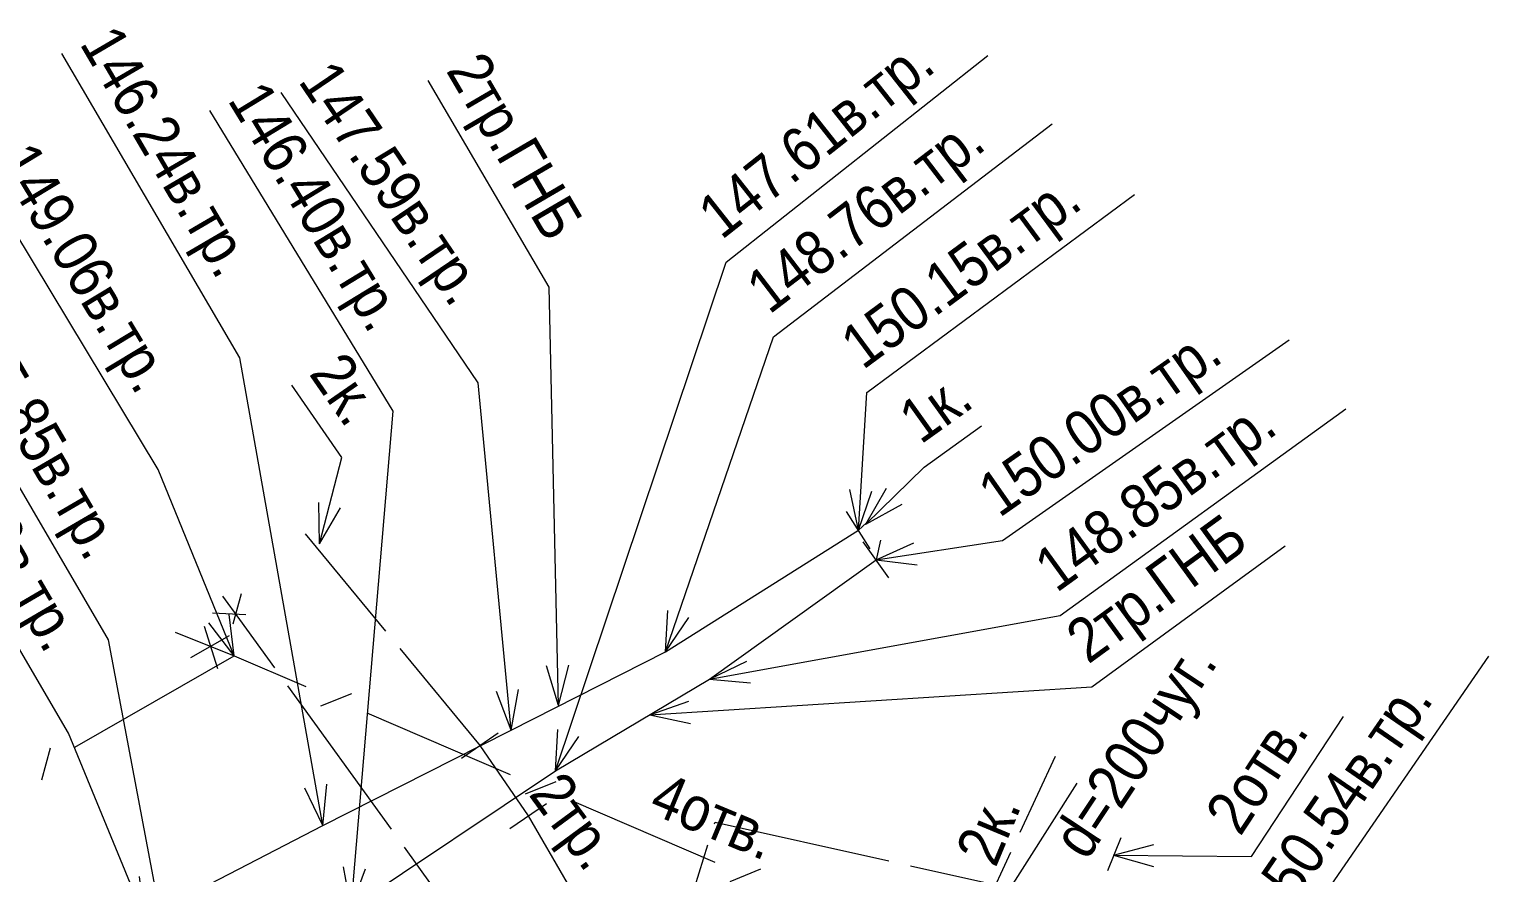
# Model space of a CAD drawing. Header units: metres. Extents: x 369 to 856, y 14070 to 14447.
# Drawn here: x 810.25 to 843.17, y 14427.5 to 14446.53 of the extents above; entities that cross this region are included whole.
import ezdxf
from ezdxf.enums import TextEntityAlignment as Align

# ---------------------------------------------------------------- set-up
doc = ezdxf.new("R2010")
doc.units = ezdxf.units.M
doc.header["$MEASUREMENT"] = 0
for name, color, linetype, lineweight in [('Кабель связи', 7, 'Continuous', 25), ('Кабель электрический', 7, 'Continuous', 25), ('Канализация самотёчная', 7, 'Continuous', 25)]:
    doc.layers.add(name, color=color, linetype=linetype, lineweight=lineweight)
doc.styles.add('Style-RUSSIAN_1251', font='RUSSIAN_1251.shx')

# ---------------------------------------------------------------- blocks, each defined once
blk = doc.blocks.new('msdElementTypeLineString_349')
at = {"layer": 'Кабель электрический', "color": 252, "linetype": 'Continuous', "lineweight": 9}
for p, q in [((1.088, 2.806), (1.912, 3.372)), ((2.181, 1.217), (3.005, 1.783))]:
    blk.add_line(p, q, dxfattribs=at)
blk = doc.blocks.new('msdElementTypeMultiLine_48')
at = {"layer": 'Кабель электрический', "color": 252, "linetype": 'Continuous', "lineweight": 9, "flags": 128}
blk.add_lwpolyline([(1.5, 3.089), (2.593, 1.5)], dxfattribs=at)
at = {"layer": 'Кабель электрический', "color": 252, "linetype": 'Continuous', "lineweight": 9}
blk.add_blockref('msdElementTypeLineString_349', (0, 0), dxfattribs=at)
blk = doc.blocks.new('msdElementTypeLineString_350')
at = {"layer": 'Кабель электрический', "color": 252, "linetype": 'Continuous', "lineweight": 9}
for p, q in [((0, 2.542), (0.878, 1.028)), ((1.129, 0.596), (1.474, 0))]:
    blk.add_line(p, q, dxfattribs=at)
blk = doc.blocks.new('msdElementTypeMultiLine_49')
at = {"layer": 'Кабель электрический', "color": 252, "linetype": 'Continuous', "lineweight": 9}
blk.add_blockref('msdElementTypeLineString_350', (0, 0), dxfattribs=at)
blk = doc.blocks.new('msdElementTypeLineString_492')
at = {"layer": 'Кабель электрический', "color": 252, "linetype": 'Continuous', "lineweight": 9}
for p, q in [((39.361, 21.183), (38.779, 21.997)), ((1.679, 1.033), (1.321, 1.967))]:
    blk.add_line(p, q, dxfattribs=at)
blk = doc.blocks.new('msdElementTypeMultiLine_185')
at = {"layer": 'Кабель электрический', "color": 252, "linetype": 'Continuous', "lineweight": 9, "flags": 128}
blk.add_lwpolyline([(1.5, 1.5), (5.18, 2.91), (8.93, 4.28), (13.42, 6.61), (18.15, 8.93), (23.29, 11.66), (27.23, 13.75), (31.84, 16.83), (35.31, 18.9), (39.07, 21.59)], dxfattribs=at)
at = {"layer": 'Кабель электрический', "color": 252, "linetype": 'Continuous', "lineweight": 9}
blk.add_blockref('msdElementTypeLineString_492', (0, 0), dxfattribs=at)
blk = doc.blocks.new('msdElementTypeLineString_576')
at = {"layer": 'Кабель электрический', "color": 252, "linetype": 'Continuous', "lineweight": 9}
for p, q in [((39.306, 20.997), (38.774, 21.843)), ((1.742, 1.063), (1.258, 1.937))]:
    blk.add_line(p, q, dxfattribs=at)
blk = doc.blocks.new('msdElementTypeMultiLine_265')
at = {"layer": 'Кабель электрический', "color": 252, "linetype": 'Continuous', "lineweight": 9, "flags": 128}
blk.add_lwpolyline([(1.5, 1.5), (4.59, 3.21), (9.62, 6.1), (13.38, 7.65), (17.98, 9.38), (22.94, 12.68), (26.96, 14.76), (30.509, 16.555), (31.21, 16.91), (34.69, 18.68), (39.04, 21.42)], dxfattribs=at)
at = {"layer": 'Кабель электрический', "color": 252, "linetype": 'Continuous', "lineweight": 9}
blk.add_blockref('msdElementTypeLineString_576', (0, 0), dxfattribs=at)
blk = doc.blocks.new('msdElementTypeLineString_661')
at = {"layer": 'Кабель связи', "color": 252, "linetype": 'Continuous', "lineweight": 9}
for p, q in [((0.266, 8.113), (1.883, 7.419)), ((2.224, 6.984), (2.92, 7.262)), ((3.261, 6.827), (6.495, 5.438)), ((6.836, 5.003), (7.532, 5.281)), ((7.873, 4.846), (11.107, 3.457)), ((11.451, 3.024), (12.145, 3.309)), ((12.49, 2.878), (15.737, 1.521)), ((16.083, 1.09), (16.776, 1.375)), ((17.121, 0.943), (18.745, 0.265))]:
    blk.add_line(p, q, dxfattribs=at)
blk = doc.blocks.new('msdElementTypeMultiLine_323')
at = {"layer": 'Кабель связи', "color": 252, "linetype": 'Continuous', "lineweight": 9}
blk.add_blockref('msdElementTypeLineString_661', (0, 0), dxfattribs=at)
blk = doc.blocks.new('msdElementTypeLineString_862')
at = {"layer": 'Кабель электрический', "color": 252, "linetype": 'Continuous', "lineweight": 9}
blk.add_line((0.101, 0.447), (0, 0.001), dxfattribs=at)
blk = doc.blocks.new('msdElementTypeMultiLine_464')
at = {"layer": 'Кабель электрический', "color": 252, "linetype": 'Continuous', "lineweight": 9}
blk.add_blockref('msdElementTypeLineString_862', (0, 0), dxfattribs=at)
blk = doc.blocks.new('msdElementTypeLineString_897')
at = {"layer": 'Кабель электрический', "color": 252, "linetype": 'Continuous', "lineweight": 9}
for p, q in [((1.462, 27.996), (3.799, 24.765)), ((4.092, 24.36), (6.43, 21.129)), ((10.185, 9.562), (8.23, 6.086)), ((7.985, 5.651), (6.03, 2.175)), ((5.785, 1.739), (4.808, 0.001))]:
    blk.add_line(p, q, dxfattribs=at)
at = {"layer": 'Кабель электрический', "color": 252, "linetype": 'Continuous', "lineweight": 9, "flags": 128}
for points in [[(0, 30.017), (0.378, 29.494), (1.169, 28.401)], [(6.723, 20.723), (8.625, 18.094), (9.06, 17.492)], [(9.353, 17.087), (9.681, 16.634), (11.69, 13.856)], [(11.983, 13.451), (12.202, 13.149), (10.43, 9.998)]]:
    blk.add_lwpolyline(points, dxfattribs=at)
blk = doc.blocks.new('msdElementTypeLineString_898')
at = {"layer": 'Кабель электрический', "color": 252, "linetype": 'Continuous', "lineweight": 9}
for p, q in [((0.827, 30.482), (0.64, 29.796)), ((0.933, 30.008), (0.181, 30.042)), ((7.589, 21.134), (7.326, 20.169)), ((7.942, 20.649), (6.943, 20.694)), ((9.843, 18.017), (9.58, 17.052)), ((10.196, 17.533), (9.198, 17.578)), ((12.12, 14.87), (11.857, 13.905)), ((12.473, 14.385), (11.474, 14.43)), ((6.792, 2.445), (6.414, 3.371)), ((7.084, 2.969), (6.097, 2.803))]:
    blk.add_line(p, q, dxfattribs=at)
blk = doc.blocks.new('msdElementTypeMultiLine_492')
at = {"layer": 'Кабель электрический', "color": 252, "linetype": 'Continuous', "lineweight": 9}
for name, p in [('msdElementTypeLineString_898', (0, 0)), ('msdElementTypeLineString_897', (0.407, 0.407))]:
    blk.add_blockref(name, p, dxfattribs=at)
blk = doc.blocks.new('msdElementTypeLineString_899')
at = {"layer": 'Кабель электрический', "color": 252, "linetype": 'Continuous', "lineweight": 9}
for p, q in [((13.485, 24.542), (14.279, 26.257)), ((11.688, 20.66), (13.275, 24.089)), ((9.891, 16.778), (11.478, 20.206)), ((5.809, 9.277), (7.814, 12.479)), ((3.539, 5.651), (5.544, 8.853)), ((1.268, 2.025), (3.273, 5.227)), ((0, 0), (1.003, 1.601))]:
    blk.add_line(p, q, dxfattribs=at)
at = {"layer": 'Кабель электрический', "color": 252, "linetype": 'Continuous', "lineweight": 9, "flags": 128}
blk.add_lwpolyline([(8.08, 12.903), (8.136, 12.993), (8.985, 14.82), (9.681, 16.324)], dxfattribs=at)
blk = doc.blocks.new('msdElementTypeMultiLine_493')
at = {"layer": 'Кабель электрический', "color": 252, "linetype": 'Continuous', "lineweight": 9}
blk.add_blockref('msdElementTypeLineString_899', (0, 0), dxfattribs=at)
blk = doc.blocks.new('msdElementTypeLineString_915')
at = {"layer": 'Кабель электрический', "color": 252, "linetype": 'Continuous', "lineweight": 9}
blk.add_line((0.186, 0.165), (0, 0), dxfattribs=at)
blk = doc.blocks.new('msdElementTypeMultiLine_509')
at = {"layer": 'Кабель электрический', "color": 252, "linetype": 'Continuous', "lineweight": 9}
blk.add_blockref('msdElementTypeLineString_915', (0, 0), dxfattribs=at)
blk = doc.blocks.new('msdElementTypeLineString_981')
at = {"layer": 'Кабель электрический', "color": 252, "linetype": 'Continuous', "lineweight": 9}
for p, q in [((0, 4.786), (1.812, 2.586)), ((2.13, 2.2), (3.942, 0))]:
    blk.add_line(p, q, dxfattribs=at)
blk = doc.blocks.new('msdElementTypeMultiLine_560')
at = {"layer": 'Кабель электрический', "color": 252, "linetype": 'Continuous', "lineweight": 9}
blk.add_blockref('msdElementTypeLineString_981', (0, 0), dxfattribs=at)
blk = doc.blocks.new('msdElementTypeLineString_986')
at = {"layer": 'Канализация самотёчная', "color": 252, "linetype": 'Continuous', "lineweight": 9}
for p, q in [((3.898, 6.105), (6.988, 10.945)), ((0.001, 0), (3.091, 4.84))]:
    blk.add_line(p, q, dxfattribs=at)
blk = doc.blocks.new('msdElementTypeLineString_987')
at = {"layer": 'Канализация самотёчная', "color": 252, "linetype": 'Continuous', "lineweight": 9}
for p, q in [((4.011, 5.709), (3.796, 6.558)), ((3.473, 6.052), (4.308, 5.519)), ((3.943, 5.978), (4.631, 6.025))]:
    blk.add_line(p, q, dxfattribs=at)
blk = doc.blocks.new('msdElementTypeMultiLine_564')
at = {"layer": 'Канализация самотёчная', "color": 252, "linetype": 'Continuous', "lineweight": 9}
for name, p in [('msdElementTypeLineString_986', (0.506, 0.506)), ('msdElementTypeLineString_987', (0, 0))]:
    blk.add_blockref(name, p, dxfattribs=at)
blk = doc.blocks.new('msdElementTypeLineString_1009')
at = {"layer": 'Кабель связи', "color": 252, "linetype": 'Continuous', "lineweight": 9}
for p, q in [((1.494, 3.274), (1.796, 4.013)), ((1.356, 2.234), (1.065, 2.925)), ((0.266, 0.265), (0.927, 1.885))]:
    blk.add_line(p, q, dxfattribs=at)
blk = doc.blocks.new('msdElementTypeMultiLine_576')
at = {"layer": 'Кабель связи', "color": 252, "linetype": 'Continuous', "lineweight": 9}
blk.add_blockref('msdElementTypeLineString_1009', (0, 0), dxfattribs=at)
blk = doc.blocks.new('msdElementTypeLineString_1026')
at = {"layer": 'Кабель связи', "color": 252, "linetype": 'Continuous', "lineweight": 9}
blk.add_line((0.266, 0.795), (1.598, 0.265), dxfattribs=at)
blk = doc.blocks.new('msdElementTypeLineString_1027')
at = {"layer": 'Кабель связи', "color": 252, "linetype": 'Continuous', "lineweight": 9}
for p, q in [((1.067, 1.077), (1.362, 0.121)), ((1.625, 0.857), (0.758, 0.36))]:
    blk.add_line(p, q, dxfattribs=at)
blk = doc.blocks.new('msdElementTypeMultiLine_587')
at = {"layer": 'Кабель связи', "color": 252, "linetype": 'Continuous', "lineweight": 9}
for name, p in [('msdElementTypeLineString_1027', (0, 0)), ('msdElementTypeLineString_1026', (0.142, 0.142))]:
    blk.add_blockref(name, p, dxfattribs=at)
blk = doc.blocks.new('msdElementTypeLineString_1028')
at = {"layer": 'Кабель связи', "color": 252, "linetype": 'Continuous', "lineweight": 9}
for p, q in [((5.156, 3.078), (8.746, 5.142)), ((4.408, 2.342), (4.603, 3.066)), ((0.265, 0.266), (3.855, 2.33))]:
    blk.add_line(p, q, dxfattribs=at)
blk = doc.blocks.new('msdElementTypeMultiLine_588')
at = {"layer": 'Кабель связи', "color": 252, "linetype": 'Continuous', "lineweight": 9}
blk.add_blockref('msdElementTypeLineString_1028', (0, 0), dxfattribs=at)
blk = doc.blocks.new('msdElementTypeLineString_1092')
at = {"layer": 'Кабель электрический', "color": 252, "linetype": 'Continuous', "lineweight": 9}
for p, q in [((4.964, 3.9), (8.922, 3.02)), ((9.41, 2.912), (11.389, 2.471)), ((4.248, 0), (2.613, 1.198))]:
    blk.add_line(p, q, dxfattribs=at)
at = {"layer": 'Кабель электрический', "color": 252, "linetype": 'Continuous', "lineweight": 9, "flags": 128}
for points in [[(0.544, 4.844), (0.556, 4.881), (4.476, 4.009)], [(2.209, 1.494), (0, 3.111), (0.394, 4.367)]]:
    blk.add_lwpolyline(points, dxfattribs=at)
blk = doc.blocks.new('msdElementTypeMultiLine_628')
at = {"layer": 'Кабель электрический', "color": 252, "linetype": 'Continuous', "lineweight": 9}
blk.add_blockref('msdElementTypeLineString_1092', (0, 0), dxfattribs=at)
blk = doc.blocks.new('DIMTXT_210')
at = {"layer": 'Кабель электрический', "color": 252, "linetype": 'Continuous', "lineweight": 9}
for q in [(-0.574, 0.737), (-0.111, 0.927)]:
    blk.add_line((0, 0), q, dxfattribs=at)
at = {"layer": 'Кабель электрический', "color": 252, "linetype": 'Continuous', "lineweight": 9, "flags": 128}
blk.add_lwpolyline([(0, 0), (-1.711, 4.16), (-5.742, 11.053)], dxfattribs=at)
at = {"layer": 'Кабель электрический', "color": 252, "linetype": 'Continuous', "lineweight": 9, "style": 'Style-RUSSIAN_1251', "width": 0.9}
blk.add_text('145.40в.тр.', height=1, rotation=300.3152, dxfattribs=at).set_placement((-4.49, 11.785), align=Align.TOP_LEFT)
blk = doc.blocks.new('DIMTXT_211')
at = {"layer": 'Кабель электрический', "color": 252, "linetype": 'Continuous', "lineweight": 9}
for q in [(-0.403, 0.842), (0.089, 0.93)]:
    blk.add_line((0, 0), q, dxfattribs=at)
at = {"layer": 'Кабель электрический', "color": 252, "linetype": 'Continuous', "lineweight": 9, "flags": 128}
blk.add_lwpolyline([(0, 0), (-1.871, 10.544), (-5.884, 17.407)], dxfattribs=at)
at = {"layer": 'Кабель электрический', "color": 252, "linetype": 'Continuous', "lineweight": 9, "style": 'Style-RUSSIAN_1251', "width": 0.9}
blk.add_text('146.24в.тр.', height=1, rotation=300.3152, dxfattribs=at).set_placement((-4.633, 18.139), align=Align.TOP_LEFT)
blk = doc.blocks.new('DIMTXT_212')
at = {"layer": 'Кабель электрический', "color": 252, "linetype": 'Continuous', "lineweight": 9}
for q in [(-0.334, 0.872), (0.163, 0.92)]:
    blk.add_line((0, 0), q, dxfattribs=at)
at = {"layer": 'Кабель электрический', "color": 252, "linetype": 'Continuous', "lineweight": 9, "flags": 128}
blk.add_lwpolyline([(0, 0), (-0.748, 7.83), (-5.191, 14.38)], dxfattribs=at)
at = {"layer": 'Кабель электрический', "color": 252, "linetype": 'Continuous', "lineweight": 9, "style": 'Style-RUSSIAN_1251', "width": 0.9}
blk.add_text('147.59в.тр.', height=1, rotation=304.1512, dxfattribs=at).set_placement((-3.991, 15.194), align=Align.TOP_LEFT)
blk = doc.blocks.new('DIMTXT_213')
at = {"layer": 'Кабель электрический', "color": 252, "linetype": 'Continuous', "lineweight": 9}
for q in [(0.056, 0.932), (0.529, 0.77)]:
    blk.add_line((0, 0), q, dxfattribs=at)
at = {"layer": 'Кабель электрический', "color": 252, "linetype": 'Continuous', "lineweight": 9, "flags": 128}
blk.add_lwpolyline([(0, 0), (2.436, 7.097), (8.723, 11.905)], dxfattribs=at)
at = {"layer": 'Кабель электрический', "color": 252, "linetype": 'Continuous', "lineweight": 9, "style": 'Style-RUSSIAN_1251', "width": 0.9}
blk.add_text('148.76в.тр.', height=1, rotation=37.4091, dxfattribs=at).set_placement((1.734, 8.385), align=Align.TOP_LEFT)
blk = doc.blocks.new('DIMTXT_214')
at = {"layer": 'Кабель электрический', "color": 252, "linetype": 'Continuous', "lineweight": 9}
for q in [(-0.195, 0.914), (0.304, 0.883)]:
    blk.add_line((0, 0), q, dxfattribs=at)
at = {"layer": 'Кабель электрический', "color": 252, "linetype": 'Continuous', "lineweight": 9, "flags": 128}
blk.add_lwpolyline([(0, 0), (0.19, 3.106), (6.231, 7.569)], dxfattribs=at)
at = {"layer": 'Кабель электрический', "color": 252, "linetype": 'Continuous', "lineweight": 9, "style": 'Style-RUSSIAN_1251', "width": 0.9}
blk.add_text('150.15в.тр.', height=1, rotation=36.4575, dxfattribs=at).set_placement((-0.491, 4.406), align=Align.TOP_LEFT)
blk = doc.blocks.new('DIMTXT_220')
at = {"layer": 'Кабель электрический', "color": 252, "linetype": 'Continuous', "lineweight": 9}
for q in [(-0.412, 0.838), (0.079, 0.931)]:
    blk.add_line((0, 0), q, dxfattribs=at)
at = {"layer": 'Кабель электрический', "color": 252, "linetype": 'Continuous', "lineweight": 9, "flags": 128}
blk.add_lwpolyline([(0, 0), (-1.53, 8.125), (-5.536, 14.992)], dxfattribs=at)
at = {"layer": 'Кабель электрический', "color": 252, "linetype": 'Continuous', "lineweight": 9, "style": 'Style-RUSSIAN_1251', "width": 0.9}
blk.add_text('145.85в.тр.', height=1, rotation=300.2651, dxfattribs=at).set_placement((-4.284, 15.722), align=Align.TOP_LEFT)
blk = doc.blocks.new('DIMTXT_221')
at = {"layer": 'Кабель электрический', "color": 252, "linetype": 'Continuous', "lineweight": 9}
for q in [(-0.173, 0.918), (0.325, 0.876)]:
    blk.add_line((0, 0), q, dxfattribs=at)
at = {"layer": 'Кабель электрический', "color": 252, "linetype": 'Continuous', "lineweight": 9, "flags": 128}
blk.add_lwpolyline([(0, 0), (0.946, 11.191), (-3.184, 17.976)], dxfattribs=at)
at = {"layer": 'Кабель электрический', "color": 252, "linetype": 'Continuous', "lineweight": 9, "style": 'Style-RUSSIAN_1251', "width": 0.9}
blk.add_text('146.40в.тр.', height=1, rotation=301.3282, dxfattribs=at).set_placement((-1.945, 18.73), align=Align.TOP_LEFT)
blk = doc.blocks.new('DIMTXT_222')
at = {"layer": 'Кабель электрический', "color": 252, "linetype": 'Continuous', "lineweight": 9}
for q in [(0.049, 0.933), (0.523, 0.774)]:
    blk.add_line((0, 0), q, dxfattribs=at)
at = {"layer": 'Кабель электрический', "color": 252, "linetype": 'Continuous', "lineweight": 9, "flags": 128}
blk.add_lwpolyline([(0, 0), (3.848, 11.47), (9.752, 16.135)], dxfattribs=at)
at = {"layer": 'Кабель электрический', "color": 252, "linetype": 'Continuous', "lineweight": 9, "style": 'Style-RUSSIAN_1251', "width": 0.9}
blk.add_text('147.61в.тр.', height=1, rotation=38.3169, dxfattribs=at).set_placement((3.125, 12.747), align=Align.TOP_LEFT)
blk = doc.blocks.new('DIMTXT_223')
at = {"layer": 'Кабель электрический', "color": 252, "linetype": 'Continuous', "lineweight": 9}
for q in [(0.841, 0.407), (0.93, -0.085)]:
    blk.add_line((0, 0), q, dxfattribs=at)
at = {"layer": 'Кабель электрический', "color": 252, "linetype": 'Continuous', "lineweight": 9, "flags": 128}
blk.add_lwpolyline([(0, 0), (7.91, 1.438), (14.352, 6.097)], dxfattribs=at)
at = {"layer": 'Кабель электрический', "color": 252, "linetype": 'Continuous', "lineweight": 9, "style": 'Style-RUSSIAN_1251', "width": 0.9}
blk.add_text('148.85в.тр.', height=1, rotation=35.8758, dxfattribs=at).set_placement((7.242, 2.745), align=Align.TOP_LEFT)
blk = doc.blocks.new('DIMTXT_224')
at = {"layer": 'Кабель электрический', "color": 252, "linetype": 'Continuous', "lineweight": 9}
for q in [(0.851, 0.384), (0.928, -0.11)]:
    blk.add_line((0, 0), q, dxfattribs=at)
at = {"layer": 'Кабель электрический', "color": 252, "linetype": 'Continuous', "lineweight": 9, "flags": 128}
blk.add_lwpolyline([(0, 0), (2.853, 0.44), (9.314, 4.962)], dxfattribs=at)
at = {"layer": 'Кабель электрический', "color": 252, "linetype": 'Continuous', "lineweight": 9, "style": 'Style-RUSSIAN_1251', "width": 0.9}
blk.add_text('150.00в.тр.', height=1, rotation=34.9891, dxfattribs=at).set_placement((2.206, 1.757), align=Align.TOP_LEFT)
blk = doc.blocks.new('DIMTXT_226')
at = {"layer": 'Кабель электрический', "color": 252, "linetype": 'Continuous', "lineweight": 9}
for q in [(-0.27, 0.894), (0.229, 0.905)]:
    blk.add_line((0, 0), q, dxfattribs=at)
at = {"layer": 'Кабель электрический', "color": 252, "linetype": 'Continuous', "lineweight": 9, "flags": 128}
blk.add_lwpolyline([(0, 0), (-0.215, 9.432), (-2.938, 14.089)], dxfattribs=at)
at = {"layer": 'Кабель электрический', "color": 252, "linetype": 'Continuous', "lineweight": 9, "style": 'Style-RUSSIAN_1251', "width": 0.9}
blk.add_text('2тр.ГНБ', height=1, rotation=300.3152, dxfattribs=at).set_placement((-1.686, 14.821), align=Align.TOP_LEFT)
blk = doc.blocks.new('DIMTXT_269')
at = {"layer": 'Кабель электрический', "color": 252, "linetype": 'Continuous', "lineweight": 9}
for q in [(0.467, 0.809), (0.817, 0.452)]:
    blk.add_line((0, 0), q, dxfattribs=at)
at = {"layer": 'Кабель электрический', "color": 252, "linetype": 'Continuous', "lineweight": 9, "flags": 128}
blk.add_lwpolyline([(0, 0), (1.313, 1.289), (2.609, 2.217)], dxfattribs=at)
at = {"layer": 'Кабель электрический', "color": 252, "linetype": 'Continuous', "lineweight": 9, "style": 'Style-RUSSIAN_1251', "width": 0.9}
blk.add_text('1к.', height=1, rotation=35.5964, dxfattribs=at).set_placement((0.652, 2.599), align=Align.TOP_LEFT)
blk = doc.blocks.new('DIMTXT_372')
at = {"layer": 'Кабель связи', "color": 252, "linetype": 'Continuous', "lineweight": 9}
for q in [(0.815, 0.457), (0.934, -0.029)]:
    blk.add_line((0, 0), q, dxfattribs=at)
at = {"layer": 'Кабель связи', "color": 252, "linetype": 'Continuous', "lineweight": 9, "flags": 128}
blk.add_lwpolyline([(0, 0), (5.314, 1.3), (9.819, 7.842)], dxfattribs=at)
at = {"layer": 'Кабель связи', "color": 252, "linetype": 'Continuous', "lineweight": 9, "style": 'Style-RUSSIAN_1251', "width": 0.9}
blk.add_text('150.54в.тр.', height=1, rotation=55.4503, dxfattribs=at).set_placement((4.248, 2.308), align=Align.TOP_LEFT)
blk = doc.blocks.new('DIMTXT_400')
at = {"layer": 'Кабель связи', "color": 252, "linetype": 'Continuous', "lineweight": 9}
for q in [(-0.572, 0.739), (-0.109, 0.928)]:
    blk.add_line((0, 0), q, dxfattribs=at)
at = {"layer": 'Кабель связи', "color": 252, "linetype": 'Continuous', "lineweight": 9, "flags": 128}
blk.add_lwpolyline([(0, 0), (-1.714, 4.197), (-5.774, 10.925)], dxfattribs=at)
at = {"layer": 'Кабель связи', "color": 252, "linetype": 'Continuous', "lineweight": 9, "style": 'Style-RUSSIAN_1251', "width": 0.9}
blk.add_text('149.06в.тр.', height=1, rotation=301.1155, dxfattribs=at).set_placement((-4.533, 11.674), align=Align.TOP_LEFT)
blk = doc.blocks.new('DIMTXT_585')
at = {"layer": 'Кабель электрический', "color": 252, "linetype": 'Continuous', "lineweight": 9}
for q in [(-0.016, 0.934), (0.468, 0.808)]:
    blk.add_line((0, 0), q, dxfattribs=at)
at = {"layer": 'Кабель электрический', "color": 252, "linetype": 'Continuous', "lineweight": 9, "flags": 128}
blk.add_lwpolyline([(0, 0), (0.505, 1.947), (-0.625, 3.579)], dxfattribs=at)
at = {"layer": 'Кабель электрический', "color": 252, "linetype": 'Continuous', "lineweight": 9, "style": 'Style-RUSSIAN_1251', "width": 0.9}
blk.add_text('2к.', height=1, rotation=304.7085, dxfattribs=at).set_placement((0.567, 4.404), align=Align.TOP_LEFT)
blk = doc.blocks.new('DIMTXT_590')
at = {"layer": 'Кабель электрический', "color": 252, "linetype": 'Continuous', "lineweight": 9}
for q in [(0.882, 0.307), (0.914, -0.192)]:
    blk.add_line((0, 0), q, dxfattribs=at)
at = {"layer": 'Кабель электрический', "color": 252, "linetype": 'Continuous', "lineweight": 9, "flags": 128}
blk.add_lwpolyline([(0, 0), (9.968, 0.633), (14.328, 3.811)], dxfattribs=at)
at = {"layer": 'Кабель электрический', "color": 252, "linetype": 'Continuous', "lineweight": 9, "style": 'Style-RUSSIAN_1251', "width": 0.9}
blk.add_text('2тр.ГНБ', height=1, rotation=36.0947, dxfattribs=at).set_placement((9.296, 1.937), align=Align.TOP_LEFT)
blk = doc.blocks.new('DIMTXT_598')
at = {"layer": 'Кабель связи', "color": 252, "linetype": 'Continuous', "lineweight": 9}
for q in [(0.903, 0.241), (0.897, -0.259)]:
    blk.add_line((0, 0), q, dxfattribs=at)
at = {"layer": 'Кабель связи', "color": 252, "linetype": 'Continuous', "lineweight": 9, "flags": 128}
blk.add_lwpolyline([(0, 0), (3.107, -0.032), (5.187, 3.127)], dxfattribs=at)
at = {"layer": 'Кабель связи', "color": 252, "linetype": 'Continuous', "lineweight": 9, "style": 'Style-RUSSIAN_1251', "width": 0.899998}
blk.add_text('2отв.', height=1, rotation=56.6385, dxfattribs=at).set_placement((2.02, 0.953), align=Align.TOP_LEFT)

msp = doc.modelspace()

# ---------------------------------------------------------------- block references
at = {"layer": 'Кабель связи', "color": 252, "linetype": 'Continuous', "lineweight": 9}
for name, p in [('DIMTXT_400', (814.871, 14432.398)), ('msdElementTypeMultiLine_587', (813.131, 14431.991)), ('msdElementTypeMultiLine_588', (806.125, 14427.256)), ('msdElementTypeMultiLine_323', (814.605, 14424.285)), ('DIMTXT_372', (833.35, 14424.55)), ('DIMTXT_598', (834.708, 14427.902)), ('msdElementTypeMultiLine_576', (833.084, 14424.285))]:
    msp.add_blockref(name, p, dxfattribs=at)
at = {"layer": 'Кабель электрический', "color": 252, "linetype": 'Continuous', "lineweight": 9}
for name, p in [('DIMTXT_211', (816.87, 14428.57)), ('DIMTXT_212', (821.12, 14430.72)), ('DIMTXT_226', (822.188, 14431.279)), ('DIMTXT_222', (822.12, 14429.8)), ('DIMTXT_221', (817.51, 14426.72)), ('DIMTXT_213', (824.6, 14432.49)), ('DIMTXT_214', (828.95, 14435.23)), ('DIMTXT_220', (813.57, 14424.63)), ('DIMTXT_224', (829.35, 14434.56)), ('DIMTXT_585', (816.799, 14434.923)), ('DIMTXT_269', (829.121, 14435.365)), ('DIMTXT_210', (812.85, 14426.49)), ('DIMTXT_223', (825.59, 14431.87)), ('msdElementTypeMultiLine_265', (789.91, 14413.81)), ('DIMTXT_590', (824.248, 14431.066)), ('msdElementTypeMultiLine_509', (828.95, 14435.23)), ('msdElementTypeMultiLine_185', (790.28, 14412.97)), ('msdElementTypeMultiLine_560', (816.477, 14430.365)), ('msdElementTypeMultiLine_464', (829.35, 14434.559)), ('msdElementTypeMultiLine_492', (814.204, 14403.316)), ('msdElementTypeMultiLine_48', (818.912, 14427.285)), ('msdElementTypeMultiLine_493', (819.114, 14403.879)), ('msdElementTypeMultiLine_49', (821.505, 14426.243)), ('msdElementTypeMultiLine_628', (825.161, 14423.764))]:
    msp.add_blockref(name, p, dxfattribs=at)
at = {"layer": 'Канализация самотёчная', "color": 252, "linetype": 'Continuous', "lineweight": 9}
msp.add_blockref('msdElementTypeMultiLine_564', (826.393, 14418.074), dxfattribs=at)

# ---------------------------------------------------------------- texts
at = {"layer": 'Кабель связи', "color": 252, "linetype": 'Continuous', "lineweight": 9, "style": 'Style-RUSSIAN_1251', "width": 0.899998}
msp.add_text('4отв.', height=1, rotation=337.3756, dxfattribs=at).set_placement((824.189, 14428.872))
at = {"layer": 'Кабель электрический', "color": 252, "linetype": 'Continuous', "lineweight": 9, "style": 'Style-RUSSIAN_1251', "width": 0.899998}
for s, rotation, p in [('2тр.', 306.3615, (821.496, 14429.271)), ('2к.', 67.289, (832.044, 14427.599))]:
    msp.add_text(s, height=1, rotation=rotation, dxfattribs=at).set_placement(p)
at = {"layer": 'Канализация самотёчная', "color": 252, "linetype": 'Continuous', "lineweight": 9, "style": 'Style-RUSSIAN_1251', "width": 0.899998}
msp.add_text('d=200чуг.', height=1, rotation=56.4314, dxfattribs=at).set_placement((834.101, 14427.754))

doc.saveas('drawing.dxf')
